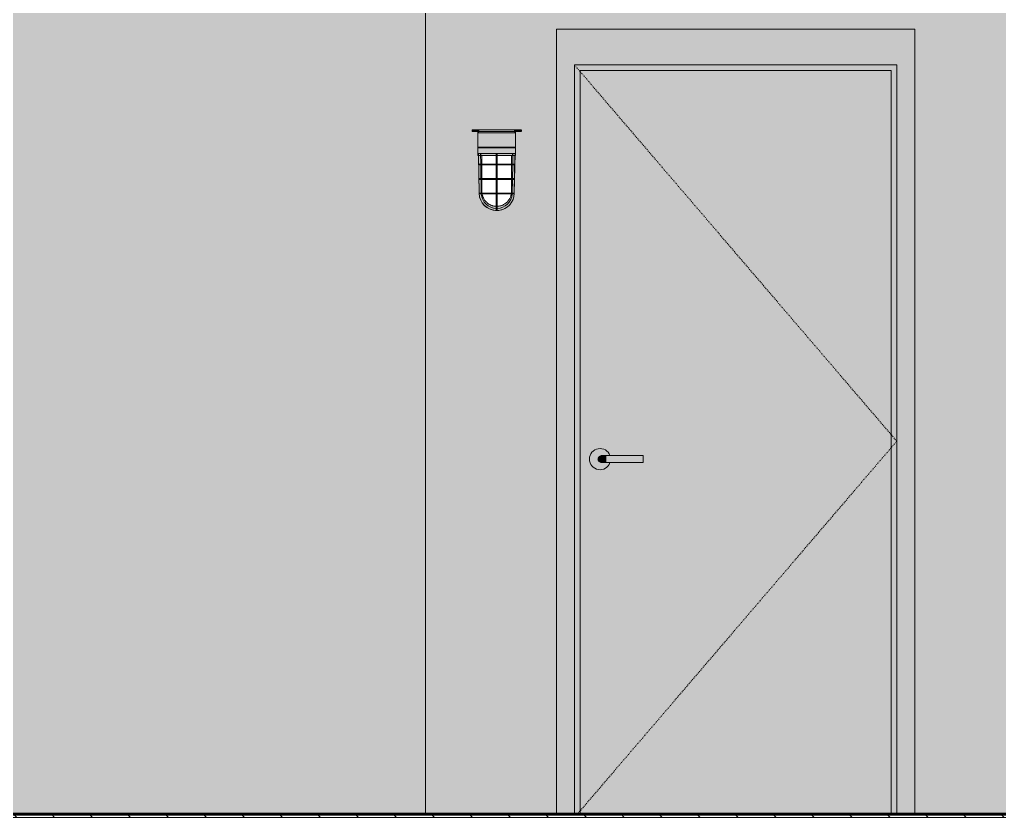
# Model space of a CAD drawing. Header units: inches. Extents: x -3547 to 717, y -19 to 229.
# Drawn here: x -2821 to -2711.6, y 0 to 89.1 of the extents above; entities that cross this region are included whole.
import ezdxf

# ---------------------------------------------------------------- set-up
doc = ezdxf.new("R2010")
doc.units = ezdxf.units.IN
doc.header["$MEASUREMENT"] = 0
doc.linetypes.add('Dash 1_16_', pattern=[0.125, 0.0625, -0.0625])
doc.linetypes.add('Grid Line 1_2_', pattern=[0.875, 0.5, -0.125, 0.125, -0.125])
for name, color, linetype, lineweight in [('0-1', 7, 'Continuous', 5), ('A-DOOR', 31, 'Continuous', 18), ('A-DOOR-1', 31, 'Dash 1_16_', 9), ('A-DOOR-2', 31, 'Continuous', 9), ('A-DOOR-FRAM', 31, 'Continuous', 9), ('A-DOOR-FRAM-1', 31, 'Continuous', 18), ('A-FLOR-4', 10, 'Continuous', 60), ('A-FLOR-LEVL-1', 51, 'Grid Line 1_2_', 9), ('A-FLOR-MCUT-1', 7, 'Continuous', 18), ('A-FLOR-PATT-1', 250, 'Continuous', 9), ('E-LITE-EQPM', 33, 'Continuous', 9), ('I-WALL', 2, 'Continuous', 18), ('I-WALL-1', 2, 'Continuous', 5)]:
    doc.layers.add(name, color=color, linetype=linetype, lineweight=lineweight)

# ---------------------------------------------------------------- blocks, each defined once
blk = doc.blocks.new('CTR - 1st Phase - Shell_rvt-1-INTERIOR ELEVATION - CORRIDOR WEST _103_W_ - 1ST FLOOR -  EAST WALL')
at = {"layer": 'A-FLOR-PATT-1'}
h = blk.add_hatch(dxfattribs=at)
h.set_pattern_fill('FP_1', color=256, style=0, pattern_type=2)
h.set_pattern_definition([(135, (0, 0), (-2.1213203, -2.1213203), [])])
h.paths.add_polyline_path([(-2602.77, 0), (-2474.75, 0), (-2474.75, 0.37), (-3498.94, 0.37), (-3498.94, 0), (-2644.75, 0)], flags=0)
at = {"layer": 'A-FLOR-4'}
blk.add_line((-2474.75, 0.37), (-3498.94, 0.37), dxfattribs=at)
at = {"layer": 'A-FLOR-MCUT-1'}
blk.add_line((-2474.75, 0), (-3498.94, 0), dxfattribs=at)
blk = doc.blocks.new('Lighting-Flood-Cooper-All-Pro-VT1730-LED - Lighting-Flood-Cooper-All-Pro-VT1730-LED-2281438-INTERIOR ELEVATION - CORRIDOR WEST _103_W_ - 1ST FLOOR -  EAST WALL')
at = {"layer": 'E-LITE-EQPM'}
for points in [[(-2770.28, 76.56), (-2770.28, 76.75), (-2770.47, 76.75), (-2770.46, 76.56), (-2770.34, 76.56)], [(-2770.28, 76.56), (-2770.07, 76.56), (-2770.07, 76.75), (-2770.28, 76.75)], [(-2770.07, 76.56), (-2769.71, 76.56), (-2769.72, 76.75), (-2770.07, 76.75)], [(-2766.72, 76.56), (-2765.74, 76.56), (-2765.75, 76.75), (-2769.71, 76.75), (-2769.7, 76.56), (-2766.8, 76.56)], [(-2765.62, 76.56), (-2765.38, 76.56), (-2765.38, 76.75), (-2765.74, 76.75), (-2765.73, 76.56), (-2765.64, 76.56)], [(-2765.38, 76.56), (-2765.17, 76.56), (-2765.17, 76.75), (-2765.38, 76.75)], [(-2764.98, 76.56), (-2764.99, 76.75), (-2765.17, 76.75), (-2765.17, 76.56), (-2764.99, 76.56)], [(-2765.81, 74.81), (-2765.62, 74.81), (-2765.62, 76.44), (-2769.82, 76.44), (-2769.82, 74.81), (-2765.83, 74.81)], [(-2766.8, 76.44), (-2765.69, 76.44), (-2765.69, 76.56), (-2769.76, 76.56), (-2769.76, 76.44), (-2766.84, 76.44)], [(-2765.91, 74.12), (-2765.62, 74.12), (-2765.62, 74.75), (-2769.82, 74.75), (-2769.82, 74.12), (-2765.91, 74.12)], [(-2765.86, 74.75), (-2765.65, 74.75), (-2765.65, 74.81), (-2769.79, 74.81), (-2769.79, 74.75), (-2765.91, 74.75)], [(-2769.68, 69.68), (-2769.64, 69.69), (-2769.74, 74.12), (-2769.76, 74.12), (-2769.71, 71.07), (-2769.7, 70.63), (-2769.68, 69.68)], [(-2765.76, 69.68), (-2765.72, 72.65), (-2765.7, 73.18), (-2765.7, 74.12), (-2765.73, 74.12), (-2765.79, 69.68), (-2765.77, 69.68)], [(-2767.45, 71.22), (-2765.76, 71.24), (-2765.79, 71.31), (-2767.68, 71.29), (-2767.72, 71.27), (-2767.76, 71.29), (-2767.77, 71.31), (-2769.67, 71.31), (-2769.68, 71.24), (-2769.45, 71.22), (-2767.77, 71.24), (-2767.76, 71.26), (-2767.72, 71.27), (-2767.68, 71.25), (-2767.68, 71.22)], [(-2767.67, 67.75), (-2767.61, 67.76), (-2767.41, 67.78), (-2766.87, 67.95), (-2766.54, 68.16), (-2766.37, 68.29), (-2766.07, 68.66), (-2765.9, 69.02), (-2765.84, 69.16), (-2765.79, 69.45), (-2765.79, 69.68), (-2765.8, 69.66), (-2765.82, 69.61), (-2765.83, 69.61), (-2766.03, 68.83), (-2766.54, 68.21), (-2767.3, 67.84), (-2767.71, 67.83), (-2767.71, 67.77), (-2767.73, 67.78), (-2767.77, 67.84), (-2768.15, 67.84), (-2768.91, 68.21), (-2769.44, 68.86), (-2769.64, 69.61), (-2769.65, 69.63), (-2769.67, 69.68), (-2769.68, 69.68), (-2769.64, 69.31), (-2769.61, 69.16), (-2769.38, 68.66), (-2769.17, 68.4), (-2768.98, 68.21), (-2768.53, 67.92), (-2768.15, 67.8), (-2767.8, 67.76), (-2767.69, 67.75)], [(-2769.34, 69.6), (-2767.77, 69.6), (-2767.75, 69.64), (-2767.69, 69.63), (-2767.65, 69.6), (-2765.79, 69.62), (-2765.82, 69.69), (-2767.68, 69.67), (-2767.73, 69.65), (-2767.76, 69.67), (-2767.77, 69.69), (-2769.65, 69.67), (-2769.65, 69.61), (-2769.42, 69.6), (-2769.37, 69.6)]]:
    blk.add_hatch(color=256, dxfattribs=at).paths.add_polyline_path(points, flags=0)
h = blk.add_hatch(color=256, dxfattribs=at)
h.paths.add_polyline_path([(-2767.8, 67.84), (-2767.77, 67.84), (-2767.78, 67.99), (-2768.59, 68.22), (-2769.23, 68.87), (-2769.46, 69.6), (-2769.62, 69.6), (-2769.44, 68.86), (-2768.91, 68.21), (-2768.15, 67.84)], flags=0)
h.paths.add_polyline_path([(-2767.3, 67.84), (-2766.54, 68.21), (-2766, 68.9), (-2765.82, 69.61), (-2766.02, 69.59), (-2766.23, 68.83), (-2766.87, 68.21), (-2767.68, 67.99), (-2767.68, 67.84)], flags=0)
h.paths.add_polyline_path([(-2765.81, 69.69), (-2765.78, 71.24), (-2765.92, 71.22), (-2765.96, 71.22), (-2765.99, 69.69), (-2765.81, 69.69)], flags=0)
h.paths.add_polyline_path([(-2769.64, 69.69), (-2769.55, 69.69), (-2769.46, 69.7), (-2769.48, 71.22), (-2769.67, 71.22), (-2769.64, 69.69)], flags=0)
h.paths.add_polyline_path([(-2765.78, 71.31), (-2765.75, 72.86), (-2765.9, 72.85), (-2765.93, 72.85), (-2765.96, 71.31), (-2765.79, 71.31)], flags=0)
h.paths.add_polyline_path([(-2769.67, 71.31), (-2769.59, 71.31), (-2769.49, 71.31), (-2769.51, 72.85), (-2769.69, 72.85), (-2769.67, 71.31)], flags=0)
h.paths.add_polyline_path([(-2765.75, 72.94), (-2765.73, 74.12), (-2765.91, 74.12), (-2765.93, 72.94), (-2765.76, 72.94)], flags=0)
h.paths.add_polyline_path([(-2769.7, 72.94), (-2769.61, 72.94), (-2769.51, 72.94), (-2769.54, 74.12), (-2769.72, 74.12), (-2769.7, 72.94)], flags=0)
h = blk.add_hatch(color=256, dxfattribs=at)
h.paths.add_polyline_path([(-2769.37, 73.9), (-2767.77, 73.9), (-2767.77, 74.12), (-2769.49, 74.12), (-2769.49, 73.9), (-2769.46, 73.9)], flags=0)
h.paths.add_polyline_path([(-2766.84, 73.9), (-2765.96, 73.9), (-2765.96, 74.12), (-2767.69, 74.11), (-2767.68, 73.9), (-2766.9, 73.9)], flags=0)
h = blk.add_hatch(color=256, dxfattribs=at)
h.paths.add_polyline_path([(-2767.73, 69.68), (-2767.69, 69.69), (-2767.68, 70.24), (-2767.7, 71.26), (-2767.74, 71.27), (-2767.77, 71.24), (-2767.75, 69.68), (-2767.74, 69.68)], flags=0)
h.paths.add_polyline_path([(-2767.73, 71.27), (-2767.68, 71.29), (-2767.68, 71.31), (-2767.7, 72.89), (-2767.69, 72.91), (-2767.68, 72.94), (-2767.7, 74.12), (-2767.76, 74.12), (-2767.77, 73.51), (-2767.75, 72.9), (-2767.75, 72.88), (-2767.77, 72.85), (-2767.75, 71.27), (-2767.74, 71.27)], flags=0)
h.paths.add_polyline_path([(-2767.69, 72.46), (-2767.69, 72.46), (-2767.69, 72.64)], flags=0)
h = blk.add_hatch(color=256, dxfattribs=at)
h.paths.add_polyline_path([(-2769.39, 72.85), (-2767.77, 72.85), (-2767.75, 72.88), (-2767.75, 72.9), (-2767.77, 72.94), (-2769.7, 72.92), (-2769.71, 72.86), (-2769.46, 72.85), (-2769.46, 72.85)], flags=0)
h.paths.add_polyline_path([(-2766.82, 72.85), (-2765.74, 72.86), (-2765.76, 72.94), (-2767.68, 72.92), (-2767.69, 72.88), (-2767.62, 72.85), (-2766.87, 72.85)], flags=0)
h = blk.add_hatch(color=256, dxfattribs=at)
h.paths.add_polyline_path([(-2767.73, 67.76), (-2767.69, 67.78), (-2767.69, 67.84), (-2767.68, 67.84), (-2767.7, 69.64), (-2767.75, 69.64), (-2767.76, 69.63), (-2767.77, 69.6), (-2767.77, 67.84), (-2767.75, 67.83), (-2767.73, 67.76)], flags=0)
h.paths.add_polyline_path([(-2767.72, 69.64), (-2767.68, 69.67), (-2767.7, 69.68), (-2767.76, 69.66), (-2767.72, 69.65)], flags=0)
for p, q in [((-2770.47, 76.75), (-2770.47, 76.56)), ((-2770.47, 76.75), (-2770.28, 76.75)), ((-2770.28, 76.75), (-2770.07, 76.75)), ((-2770.28, 76.56), (-2770.28, 76.75)), ((-2770.07, 76.75), (-2769.71, 76.75)), ((-2765.62, 76.75), (-2769.82, 76.75)), ((-2769.82, 76.75), (-2769.82, 73.9)), ((-2769.71, 76.75), (-2765.74, 76.75)), ((-2769.71, 76.56), (-2769.71, 76.75)), ((-2765.74, 76.75), (-2765.38, 76.75)), ((-2765.74, 76.75), (-2765.74, 76.56)), ((-2765.62, 73.9), (-2765.62, 76.75)), ((-2765.38, 76.75), (-2765.17, 76.75)), ((-2765.17, 76.75), (-2764.98, 76.75)), ((-2765.17, 76.56), (-2765.17, 76.75)), ((-2764.97, 76.56), (-2764.97, 76.75)), ((-2770.28, 76.56), (-2770.47, 76.56)), ((-2770.07, 76.56), (-2770.28, 76.56)), ((-2769.71, 76.56), (-2770.07, 76.56)), ((-2769.82, 76.44), (-2769.82, 74.81)), ((-2769.82, 76.44), (-2765.62, 76.44)), ((-2769.76, 76.56), (-2769.76, 76.44)), ((-2765.74, 76.56), (-2769.71, 76.56)), ((-2765.38, 76.56), (-2765.74, 76.56)), ((-2765.69, 76.44), (-2765.69, 76.56)), ((-2765.62, 74.81), (-2765.62, 76.44)), ((-2765.17, 76.56), (-2765.38, 76.56)), ((-2764.98, 76.56), (-2765.17, 76.56)), ((-2769.82, 74.81), (-2765.62, 74.81)), ((-2769.82, 74.75), (-2769.82, 74.12)), ((-2769.82, 74.75), (-2765.62, 74.75)), ((-2769.79, 74.81), (-2769.79, 74.75)), ((-2765.65, 74.75), (-2765.65, 74.81)), ((-2765.62, 74.12), (-2765.62, 74.75)), ((-2769.82, 74.12), (-2765.62, 74.12)), ((-2769.82, 73.9), (-2765.62, 73.9)), ((-2769.76, 74.12), (-2769.69, 69.68)), ((-2769.76, 73.9), (-2769.69, 69.68)), ((-2769.51, 72.94), (-2769.53, 74.12)), ((-2769.49, 74.12), (-2769.49, 73.9)), ((-2769.49, 73.9), (-2767.77, 73.9)), ((-2769.37, 73.9), (-2769.37, 69.87)), ((-2767.77, 74.13), (-2767.77, 69.68)), ((-2767.68, 69.68), (-2767.68, 74.13)), ((-2767.68, 73.9), (-2765.96, 73.9)), ((-2766.07, 69.87), (-2766.07, 73.9)), ((-2765.96, 73.9), (-2765.96, 74.12)), ((-2765.93, 72.94), (-2765.91, 74.12)), ((-2765.76, 69.68), (-2765.68, 74.12)), ((-2765.69, 73.9), (-2765.76, 69.68)), ((-2769.49, 71.31), (-2769.51, 72.85)), ((-2765.96, 71.31), (-2765.93, 72.85)), ((-2765.9, 72.85), (-2765.88, 72.85)), ((-2769.46, 69.68), (-2769.48, 71.22)), ((-2765.99, 69.68), (-2765.96, 71.23)), ((-2765.92, 71.22), (-2765.9, 71.22)), ((-2767.68, 69.3), (-2767.68, 69.6)), ((-2765.95, 69.6), (-2765.93, 69.6)), ((-2767.77, 67.99), (-2767.77, 68.21)), ((-2767.77, 67.84), (-2767.77, 67.98)), ((-2767.68, 68.21), (-2767.68, 67.99)), ((-2767.68, 67.98), (-2767.68, 67.84))]:
    blk.add_line(p, q, dxfattribs=at)
at = {"layer": 'E-LITE-EQPM', "flags": 128}
for points in [[(-2769.7, 72.85), (-2769.7, 72.85), (-2769.7, 72.85), (-2769.7, 72.85), (-2769.7, 72.85), (-2769.71, 72.85), (-2769.71, 72.85), (-2769.71, 72.85), (-2769.71, 72.85), (-2769.71, 72.85), (-2769.71, 72.85), (-2769.72, 72.85), (-2769.72, 72.85), (-2769.72, 72.85), (-2769.72, 72.85), (-2769.72, 72.85), (-2769.72, 72.86), (-2769.73, 72.86), (-2769.73, 72.86), (-2769.73, 72.86), (-2769.73, 72.86), (-2769.73, 72.86), (-2769.73, 72.86), (-2769.73, 72.86), (-2769.73, 72.87), (-2769.74, 72.87), (-2769.74, 72.87), (-2769.74, 72.87), (-2769.74, 72.87), (-2769.74, 72.87), (-2769.74, 72.88), (-2769.74, 72.88), (-2769.74, 72.88), (-2769.74, 72.88), (-2769.74, 72.88), (-2769.74, 72.88), (-2769.74, 72.89), (-2769.74, 72.89), (-2769.74, 72.89), (-2769.74, 72.89), (-2769.74, 72.89), (-2769.74, 72.9), (-2769.74, 72.9), (-2769.74, 72.9), (-2769.74, 72.9), (-2769.74, 72.9), (-2769.74, 72.91), (-2769.74, 72.91), (-2769.74, 72.91), (-2769.74, 72.91), (-2769.74, 72.91), (-2769.74, 72.91), (-2769.74, 72.92), (-2769.74, 72.92), (-2769.73, 72.92), (-2769.73, 72.92), (-2769.73, 72.92), (-2769.73, 72.92), (-2769.73, 72.92), (-2769.73, 72.93), (-2769.73, 72.93), (-2769.73, 72.93), (-2769.72, 72.93), (-2769.72, 72.93), (-2769.72, 72.93), (-2769.72, 72.93), (-2769.72, 72.93), (-2769.72, 72.93), (-2769.71, 72.94), (-2769.71, 72.94), (-2769.71, 72.94), (-2769.71, 72.94), (-2769.71, 72.94), (-2769.71, 72.94), (-2769.7, 72.94), (-2769.7, 72.94), (-2769.7, 72.94), (-2769.7, 72.94), (-2769.7, 72.94), (-2769.7, 72.94)], [(-2769.7, 72.94), (-2769.69, 72.94), (-2769.69, 72.94), (-2769.68, 72.94), (-2769.67, 72.94), (-2769.66, 72.94), (-2769.64, 72.94)], [(-2765.75, 72.94), (-2765.75, 72.94), (-2765.76, 72.94), (-2765.77, 72.94), (-2765.78, 72.94), (-2765.79, 72.94), (-2765.81, 72.94), (-2765.83, 72.94), (-2765.85, 72.94), (-2765.88, 72.94), (-2765.91, 72.94), (-2765.94, 72.94), (-2765.97, 72.94), (-2766.01, 72.94), (-2766.05, 72.94), (-2766.1, 72.94), (-2766.14, 72.94), (-2766.19, 72.94), (-2766.24, 72.94), (-2766.29, 72.94), (-2766.35, 72.94), (-2766.41, 72.94), (-2766.47, 72.94), (-2766.53, 72.94), (-2766.59, 72.94), (-2766.66, 72.94), (-2766.73, 72.94), (-2766.79, 72.94), (-2766.86, 72.94), (-2766.94, 72.94), (-2767.01, 72.94), (-2767.08, 72.94), (-2767.16, 72.94), (-2767.23, 72.94), (-2767.31, 72.94), (-2767.39, 72.94), (-2767.47, 72.94), (-2767.54, 72.94), (-2767.62, 72.94), (-2767.7, 72.94), (-2767.78, 72.94), (-2767.86, 72.94), (-2767.94, 72.94), (-2768.02, 72.94), (-2768.09, 72.94), (-2768.17, 72.94), (-2768.25, 72.94), (-2768.32, 72.94), (-2768.4, 72.94), (-2768.47, 72.94), (-2768.54, 72.94), (-2768.62, 72.94), (-2768.69, 72.94), (-2768.75, 72.94), (-2768.82, 72.94), (-2768.88, 72.94), (-2768.95, 72.94), (-2769.01, 72.94), (-2769.07, 72.94), (-2769.12, 72.94), (-2769.18, 72.94), (-2769.23, 72.94), (-2769.28, 72.94), (-2769.33, 72.94), (-2769.37, 72.94), (-2769.41, 72.94), (-2769.45, 72.94), (-2769.49, 72.94), (-2769.52, 72.94), (-2769.55, 72.94), (-2769.58, 72.94), (-2769.61, 72.94), (-2769.63, 72.94), (-2769.65, 72.94), (-2769.66, 72.94), (-2769.68, 72.94), (-2769.69, 72.94), (-2769.69, 72.94), (-2769.7, 72.94), (-2769.7, 72.94)], [(-2769.63, 72.85), (-2769.65, 72.85), (-2769.66, 72.85), (-2769.68, 72.85), (-2769.69, 72.85), (-2769.69, 72.85), (-2769.7, 72.85), (-2769.7, 72.85)], [(-2769.7, 72.85), (-2769.69, 72.85), (-2769.69, 72.85), (-2769.68, 72.85), (-2769.67, 72.85), (-2769.66, 72.85), (-2769.64, 72.85), (-2769.62, 72.85), (-2769.6, 72.85), (-2769.57, 72.85), (-2769.54, 72.85), (-2769.51, 72.85), (-2769.47, 72.85), (-2769.44, 72.85), (-2769.39, 72.85), (-2769.35, 72.85), (-2769.31, 72.85), (-2769.26, 72.85), (-2769.21, 72.85), (-2769.15, 72.85), (-2769.1, 72.85), (-2769.04, 72.85), (-2768.98, 72.85), (-2768.92, 72.85), (-2768.85, 72.85), (-2768.79, 72.85), (-2768.72, 72.85), (-2768.65, 72.85), (-2768.58, 72.85), (-2768.51, 72.85), (-2768.44, 72.85), (-2768.36, 72.85), (-2768.29, 72.85), (-2768.21, 72.85), (-2768.14, 72.85), (-2768.06, 72.85), (-2767.98, 72.85), (-2767.9, 72.85), (-2767.82, 72.85), (-2767.75, 72.85), (-2767.67, 72.85), (-2767.59, 72.85), (-2767.51, 72.85), (-2767.43, 72.85), (-2767.35, 72.85), (-2767.28, 72.85), (-2767.2, 72.85), (-2767.12, 72.85), (-2767.05, 72.85), (-2766.98, 72.85), (-2766.9, 72.85), (-2766.83, 72.85), (-2766.76, 72.85), (-2766.69, 72.85), (-2766.63, 72.85), (-2766.56, 72.85), (-2766.5, 72.85), (-2766.44, 72.85), (-2766.38, 72.85), (-2766.32, 72.85), (-2766.27, 72.85), (-2766.22, 72.85), (-2766.17, 72.85), (-2766.12, 72.85), (-2766.08, 72.85), (-2766.03, 72.85), (-2765.99, 72.85), (-2765.96, 72.85), (-2765.92, 72.85), (-2765.89, 72.85), (-2765.87, 72.85), (-2765.84, 72.85), (-2765.82, 72.85), (-2765.8, 72.85), (-2765.78, 72.85), (-2765.77, 72.85), (-2765.76, 72.85), (-2765.76, 72.85), (-2765.75, 72.85), (-2765.75, 72.85)], [(-2765.75, 72.85), (-2765.75, 72.85), (-2765.76, 72.85), (-2765.77, 72.85), (-2765.78, 72.85), (-2765.79, 72.85), (-2765.81, 72.85), (-2765.83, 72.85)], [(-2765.82, 72.94), (-2765.8, 72.94), (-2765.78, 72.94), (-2765.77, 72.94), (-2765.76, 72.94), (-2765.76, 72.94), (-2765.75, 72.94), (-2765.75, 72.94)], [(-2765.75, 72.94), (-2765.75, 72.94), (-2765.75, 72.94), (-2765.75, 72.94), (-2765.74, 72.94), (-2765.74, 72.94), (-2765.74, 72.94), (-2765.74, 72.94), (-2765.74, 72.94), (-2765.74, 72.94), (-2765.73, 72.94), (-2765.73, 72.94), (-2765.73, 72.93), (-2765.73, 72.93), (-2765.73, 72.93), (-2765.73, 72.93), (-2765.72, 72.93), (-2765.72, 72.93), (-2765.72, 72.93), (-2765.72, 72.93), (-2765.72, 72.93), (-2765.72, 72.92), (-2765.72, 72.92), (-2765.71, 72.92), (-2765.71, 72.92), (-2765.71, 72.92), (-2765.71, 72.92), (-2765.71, 72.91), (-2765.71, 72.91), (-2765.71, 72.91), (-2765.71, 72.91), (-2765.71, 72.91), (-2765.71, 72.91), (-2765.71, 72.9), (-2765.71, 72.9), (-2765.71, 72.9), (-2765.71, 72.9), (-2765.71, 72.9), (-2765.71, 72.9), (-2765.71, 72.89), (-2765.71, 72.89), (-2765.71, 72.89), (-2765.71, 72.89), (-2765.71, 72.89), (-2765.71, 72.88), (-2765.71, 72.88), (-2765.71, 72.88), (-2765.71, 72.88), (-2765.71, 72.88), (-2765.71, 72.87), (-2765.71, 72.87), (-2765.71, 72.87), (-2765.71, 72.87), (-2765.71, 72.87), (-2765.71, 72.87), (-2765.71, 72.87), (-2765.72, 72.86), (-2765.72, 72.86), (-2765.72, 72.86), (-2765.72, 72.86), (-2765.72, 72.86), (-2765.72, 72.86), (-2765.72, 72.86), (-2765.72, 72.85), (-2765.73, 72.85), (-2765.73, 72.85), (-2765.73, 72.85), (-2765.73, 72.85), (-2765.73, 72.85), (-2765.73, 72.85), (-2765.74, 72.85), (-2765.74, 72.85), (-2765.74, 72.85), (-2765.74, 72.85), (-2765.74, 72.85), (-2765.75, 72.85), (-2765.75, 72.85), (-2765.75, 72.85), (-2765.75, 72.85), (-2765.75, 72.85)], [(-2769.67, 71.22), (-2769.67, 71.22), (-2769.67, 71.22), (-2769.67, 71.22), (-2769.68, 71.22), (-2769.68, 71.22), (-2769.68, 71.22), (-2769.68, 71.22), (-2769.68, 71.22), (-2769.68, 71.22), (-2769.69, 71.22), (-2769.69, 71.23), (-2769.69, 71.23), (-2769.69, 71.23), (-2769.69, 71.23), (-2769.69, 71.23), (-2769.7, 71.23), (-2769.7, 71.23), (-2769.7, 71.23), (-2769.7, 71.23), (-2769.7, 71.24), (-2769.7, 71.24), (-2769.7, 71.24), (-2769.71, 71.24), (-2769.71, 71.24), (-2769.71, 71.24), (-2769.71, 71.24), (-2769.71, 71.25), (-2769.71, 71.25), (-2769.71, 71.25), (-2769.71, 71.25), (-2769.71, 71.25), (-2769.71, 71.25), (-2769.71, 71.26), (-2769.71, 71.26), (-2769.71, 71.26), (-2769.71, 71.26), (-2769.71, 71.26), (-2769.71, 71.27), (-2769.71, 71.27), (-2769.71, 71.27), (-2769.71, 71.27), (-2769.71, 71.27), (-2769.71, 71.27), (-2769.71, 71.28), (-2769.71, 71.28), (-2769.71, 71.28), (-2769.71, 71.28), (-2769.71, 71.28), (-2769.71, 71.29), (-2769.71, 71.29), (-2769.71, 71.29), (-2769.71, 71.29), (-2769.71, 71.29), (-2769.71, 71.29), (-2769.71, 71.3), (-2769.7, 71.3), (-2769.7, 71.3), (-2769.7, 71.3), (-2769.7, 71.3), (-2769.7, 71.3), (-2769.7, 71.3), (-2769.7, 71.3), (-2769.7, 71.31), (-2769.69, 71.31), (-2769.69, 71.31), (-2769.69, 71.31), (-2769.69, 71.31), (-2769.69, 71.31), (-2769.69, 71.31), (-2769.68, 71.31), (-2769.68, 71.31), (-2769.68, 71.31), (-2769.68, 71.31), (-2769.68, 71.31), (-2769.67, 71.31), (-2769.67, 71.31), (-2769.67, 71.31), (-2769.67, 71.31), (-2769.67, 71.31)], [(-2769.67, 71.31), (-2769.67, 71.31), (-2769.66, 71.31), (-2769.65, 71.31), (-2769.64, 71.31), (-2769.63, 71.31), (-2769.61, 71.31), (-2769.59, 71.31)], [(-2765.78, 71.31), (-2765.78, 71.31), (-2765.79, 71.31), (-2765.79, 71.31), (-2765.8, 71.31), (-2765.82, 71.31), (-2765.84, 71.31), (-2765.86, 71.31), (-2765.88, 71.31), (-2765.9, 71.31), (-2765.93, 71.31), (-2765.96, 71.31), (-2766, 71.31), (-2766.04, 71.31), (-2766.08, 71.31), (-2766.12, 71.31), (-2766.16, 71.31), (-2766.21, 71.31), (-2766.26, 71.31), (-2766.31, 71.31), (-2766.37, 71.31), (-2766.43, 71.31), (-2766.49, 71.31), (-2766.55, 71.31), (-2766.61, 71.31), (-2766.67, 71.31), (-2766.74, 71.31), (-2766.81, 71.31), (-2766.88, 71.31), (-2766.95, 71.31), (-2767.02, 71.31), (-2767.09, 71.31), (-2767.17, 71.31), (-2767.24, 71.31), (-2767.32, 71.31), (-2767.39, 71.31), (-2767.47, 71.31), (-2767.55, 71.31), (-2767.63, 71.31), (-2767.7, 71.31), (-2767.78, 71.31), (-2767.86, 71.31), (-2767.94, 71.31), (-2768.01, 71.31), (-2768.09, 71.31), (-2768.17, 71.31), (-2768.24, 71.31), (-2768.32, 71.31), (-2768.39, 71.31), (-2768.46, 71.31), (-2768.53, 71.31), (-2768.6, 71.31), (-2768.67, 71.31), (-2768.74, 71.31), (-2768.8, 71.31), (-2768.87, 71.31), (-2768.93, 71.31), (-2768.99, 71.31), (-2769.05, 71.31), (-2769.1, 71.31), (-2769.16, 71.31), (-2769.21, 71.31), (-2769.26, 71.31), (-2769.3, 71.31), (-2769.35, 71.31), (-2769.39, 71.31), (-2769.43, 71.31), (-2769.46, 71.31), (-2769.5, 71.31), (-2769.53, 71.31), (-2769.56, 71.31), (-2769.58, 71.31), (-2769.6, 71.31), (-2769.62, 71.31), (-2769.64, 71.31), (-2769.65, 71.31), (-2769.66, 71.31), (-2769.66, 71.31), (-2769.67, 71.31), (-2769.67, 71.31)], [(-2769.6, 71.22), (-2769.62, 71.22), (-2769.64, 71.22), (-2769.65, 71.22), (-2769.66, 71.22), (-2769.66, 71.22), (-2769.67, 71.22), (-2769.67, 71.22)], [(-2769.67, 71.22), (-2769.67, 71.22), (-2769.66, 71.22), (-2769.65, 71.22), (-2769.64, 71.22), (-2769.63, 71.22), (-2769.61, 71.22), (-2769.59, 71.22), (-2769.57, 71.22), (-2769.54, 71.22), (-2769.51, 71.22), (-2769.48, 71.22), (-2769.45, 71.22), (-2769.41, 71.22), (-2769.37, 71.22), (-2769.33, 71.22), (-2769.28, 71.22), (-2769.24, 71.22), (-2769.19, 71.22), (-2769.13, 71.22), (-2769.08, 71.22), (-2769.02, 71.22), (-2768.96, 71.22), (-2768.9, 71.22), (-2768.84, 71.22), (-2768.77, 71.22), (-2768.71, 71.22), (-2768.64, 71.22), (-2768.57, 71.22), (-2768.5, 71.22), (-2768.43, 71.22), (-2768.36, 71.22), (-2768.28, 71.22), (-2768.21, 71.22), (-2768.13, 71.22), (-2768.05, 71.22), (-2767.98, 71.22), (-2767.9, 71.22), (-2767.82, 71.22), (-2767.74, 71.22), (-2767.67, 71.22), (-2767.59, 71.22), (-2767.51, 71.22), (-2767.43, 71.22), (-2767.36, 71.22), (-2767.28, 71.22), (-2767.21, 71.22), (-2767.13, 71.22), (-2767.06, 71.22), (-2766.99, 71.22), (-2766.91, 71.22), (-2766.84, 71.22), (-2766.78, 71.22), (-2766.71, 71.22), (-2766.64, 71.22), (-2766.58, 71.22), (-2766.52, 71.22), (-2766.46, 71.22), (-2766.4, 71.22), (-2766.34, 71.22), (-2766.29, 71.22), (-2766.24, 71.22), (-2766.19, 71.22), (-2766.14, 71.22), (-2766.1, 71.22), (-2766.06, 71.22), (-2766.02, 71.22), (-2765.98, 71.22), (-2765.95, 71.22), (-2765.92, 71.22), (-2765.89, 71.22), (-2765.87, 71.22), (-2765.85, 71.22), (-2765.83, 71.22), (-2765.81, 71.22), (-2765.8, 71.22), (-2765.79, 71.22), (-2765.78, 71.22), (-2765.78, 71.22), (-2765.78, 71.22)], [(-2765.78, 71.22), (-2765.78, 71.22), (-2765.79, 71.22), (-2765.79, 71.22), (-2765.8, 71.22), (-2765.82, 71.22), (-2765.84, 71.22), (-2765.86, 71.22)], [(-2765.85, 71.31), (-2765.83, 71.31), (-2765.81, 71.31), (-2765.8, 71.31), (-2765.79, 71.31), (-2765.78, 71.31), (-2765.78, 71.31), (-2765.78, 71.31)], [(-2765.78, 71.31), (-2765.78, 71.31), (-2765.78, 71.31), (-2765.77, 71.31), (-2765.77, 71.31), (-2765.77, 71.31), (-2765.77, 71.31), (-2765.77, 71.31), (-2765.76, 71.31), (-2765.76, 71.31), (-2765.76, 71.31), (-2765.76, 71.31), (-2765.76, 71.31), (-2765.76, 71.31), (-2765.75, 71.31), (-2765.75, 71.31), (-2765.75, 71.31), (-2765.75, 71.3), (-2765.75, 71.3), (-2765.75, 71.3), (-2765.75, 71.3), (-2765.74, 71.3), (-2765.74, 71.3), (-2765.74, 71.3), (-2765.74, 71.29), (-2765.74, 71.29), (-2765.74, 71.29), (-2765.74, 71.29), (-2765.74, 71.29), (-2765.74, 71.29), (-2765.74, 71.28), (-2765.74, 71.28), (-2765.73, 71.28), (-2765.73, 71.28), (-2765.73, 71.28), (-2765.73, 71.28), (-2765.73, 71.27), (-2765.73, 71.27), (-2765.73, 71.27), (-2765.73, 71.27), (-2765.73, 71.27), (-2765.73, 71.26), (-2765.73, 71.26), (-2765.73, 71.26), (-2765.73, 71.26), (-2765.73, 71.26), (-2765.73, 71.26), (-2765.73, 71.25), (-2765.74, 71.25), (-2765.74, 71.25), (-2765.74, 71.25), (-2765.74, 71.25), (-2765.74, 71.24), (-2765.74, 71.24), (-2765.74, 71.24), (-2765.74, 71.24), (-2765.74, 71.24), (-2765.74, 71.24), (-2765.75, 71.24), (-2765.75, 71.23), (-2765.75, 71.23), (-2765.75, 71.23), (-2765.75, 71.23), (-2765.75, 71.23), (-2765.75, 71.23), (-2765.76, 71.23), (-2765.76, 71.23), (-2765.76, 71.23), (-2765.76, 71.22), (-2765.76, 71.22), (-2765.76, 71.22), (-2765.77, 71.22), (-2765.77, 71.22), (-2765.77, 71.22), (-2765.77, 71.22), (-2765.77, 71.22), (-2765.77, 71.22), (-2765.78, 71.22), (-2765.78, 71.22), (-2765.78, 71.22)], [(-2765.76, 69.68), (-2765.8, 69.33), (-2765.9, 68.99), (-2766.06, 68.68), (-2766.27, 68.39), (-2766.53, 68.16), (-2766.83, 67.97), (-2767.15, 67.83), (-2767.5, 67.76), (-2767.85, 67.75), (-2768.2, 67.81), (-2768.53, 67.93), (-2768.84, 68.1), (-2769.11, 68.32), (-2769.34, 68.6), (-2769.51, 68.9), (-2769.63, 69.23), (-2769.69, 69.68)], [(-2769.64, 69.6), (-2769.64, 69.6), (-2769.64, 69.6), (-2769.64, 69.6), (-2769.64, 69.6), (-2769.65, 69.6), (-2769.65, 69.6), (-2769.65, 69.6), (-2769.65, 69.6), (-2769.65, 69.6), (-2769.66, 69.6), (-2769.66, 69.6), (-2769.66, 69.6), (-2769.66, 69.6), (-2769.66, 69.6), (-2769.66, 69.6), (-2769.67, 69.61), (-2769.67, 69.61), (-2769.67, 69.61), (-2769.67, 69.61), (-2769.67, 69.61), (-2769.67, 69.61), (-2769.67, 69.61), (-2769.67, 69.61), (-2769.68, 69.62), (-2769.68, 69.62), (-2769.68, 69.62), (-2769.68, 69.62), (-2769.68, 69.62), (-2769.68, 69.62), (-2769.68, 69.63), (-2769.68, 69.63), (-2769.68, 69.63), (-2769.68, 69.63), (-2769.68, 69.63), (-2769.68, 69.63), (-2769.68, 69.64), (-2769.68, 69.64), (-2769.68, 69.64), (-2769.68, 69.64), (-2769.68, 69.64), (-2769.68, 69.65), (-2769.68, 69.65), (-2769.68, 69.65), (-2769.68, 69.65), (-2769.68, 69.65), (-2769.68, 69.66), (-2769.68, 69.66), (-2769.68, 69.66), (-2769.68, 69.66), (-2769.68, 69.66), (-2769.68, 69.66), (-2769.68, 69.67), (-2769.68, 69.67), (-2769.68, 69.67), (-2769.68, 69.67), (-2769.67, 69.67), (-2769.67, 69.67), (-2769.67, 69.67), (-2769.67, 69.68), (-2769.67, 69.68), (-2769.67, 69.68), (-2769.67, 69.68), (-2769.66, 69.68), (-2769.66, 69.68), (-2769.66, 69.68), (-2769.66, 69.68), (-2769.66, 69.68), (-2769.66, 69.69), (-2769.65, 69.69), (-2769.65, 69.69), (-2769.65, 69.69), (-2769.65, 69.69), (-2769.65, 69.69), (-2769.65, 69.69), (-2769.64, 69.69), (-2769.64, 69.69), (-2769.64, 69.69), (-2769.64, 69.69), (-2769.64, 69.69)], [(-2769.64, 69.69), (-2769.64, 69.69), (-2769.63, 69.69), (-2769.62, 69.69), (-2769.61, 69.69), (-2769.6, 69.69), (-2769.58, 69.69), (-2769.56, 69.69)], [(-2765.81, 69.69), (-2765.81, 69.69), (-2765.82, 69.69), (-2765.82, 69.69), (-2765.83, 69.69), (-2765.85, 69.69), (-2765.87, 69.69), (-2765.88, 69.69), (-2765.91, 69.69), (-2765.93, 69.69), (-2765.96, 69.69), (-2765.99, 69.69), (-2766.03, 69.69), (-2766.06, 69.69), (-2766.1, 69.69), (-2766.14, 69.69), (-2766.19, 69.69), (-2766.24, 69.69), (-2766.29, 69.69), (-2766.34, 69.69), (-2766.39, 69.69), (-2766.45, 69.69), (-2766.5, 69.69), (-2766.56, 69.69), (-2766.63, 69.69), (-2766.69, 69.69), (-2766.76, 69.69), (-2766.82, 69.69), (-2766.89, 69.69), (-2766.96, 69.69), (-2767.03, 69.69), (-2767.1, 69.69), (-2767.18, 69.69), (-2767.25, 69.69), (-2767.32, 69.69), (-2767.4, 69.69), (-2767.47, 69.69), (-2767.55, 69.69), (-2767.63, 69.69), (-2767.7, 69.69), (-2767.78, 69.69), (-2767.86, 69.69), (-2767.93, 69.69), (-2768.01, 69.69), (-2768.08, 69.69), (-2768.16, 69.69), (-2768.23, 69.69), (-2768.31, 69.69), (-2768.38, 69.69), (-2768.45, 69.69), (-2768.52, 69.69), (-2768.59, 69.69), (-2768.66, 69.69), (-2768.72, 69.69), (-2768.79, 69.69), (-2768.85, 69.69), (-2768.91, 69.69), (-2768.97, 69.69), (-2769.03, 69.69), (-2769.08, 69.69), (-2769.13, 69.69), (-2769.19, 69.69), (-2769.23, 69.69), (-2769.28, 69.69), (-2769.32, 69.69), (-2769.36, 69.69), (-2769.4, 69.69), (-2769.44, 69.69), (-2769.47, 69.69), (-2769.5, 69.69), (-2769.53, 69.69), (-2769.55, 69.69), (-2769.57, 69.69), (-2769.59, 69.69), (-2769.61, 69.69), (-2769.62, 69.69), (-2769.63, 69.69), (-2769.63, 69.69), (-2769.64, 69.69), (-2769.64, 69.69)], [(-2769.57, 69.6), (-2769.59, 69.6), (-2769.61, 69.6), (-2769.62, 69.6), (-2769.63, 69.6), (-2769.63, 69.6), (-2769.64, 69.6), (-2769.64, 69.6)], [(-2769.64, 69.6), (-2769.64, 69.6), (-2769.63, 69.6), (-2769.62, 69.6), (-2769.61, 69.6), (-2769.6, 69.6), (-2769.58, 69.6), (-2769.56, 69.6), (-2769.54, 69.6), (-2769.51, 69.6), (-2769.49, 69.6), (-2769.45, 69.6), (-2769.42, 69.6), (-2769.38, 69.6), (-2769.34, 69.6), (-2769.3, 69.6), (-2769.26, 69.6), (-2769.21, 69.6), (-2769.16, 69.6), (-2769.11, 69.6), (-2769.06, 69.6), (-2769, 69.6), (-2768.94, 69.6), (-2768.88, 69.6), (-2768.82, 69.6), (-2768.76, 69.6), (-2768.69, 69.6), (-2768.63, 69.6), (-2768.56, 69.6), (-2768.49, 69.6), (-2768.42, 69.6), (-2768.35, 69.6), (-2768.27, 69.6), (-2768.2, 69.6), (-2768.12, 69.6), (-2768.05, 69.6), (-2767.97, 69.6), (-2767.9, 69.6), (-2767.82, 69.6), (-2767.74, 69.6), (-2767.67, 69.6), (-2767.59, 69.6), (-2767.52, 69.6), (-2767.44, 69.6), (-2767.36, 69.6), (-2767.29, 69.6), (-2767.21, 69.6), (-2767.14, 69.6), (-2767.07, 69.6), (-2767, 69.6), (-2766.93, 69.6), (-2766.86, 69.6), (-2766.79, 69.6), (-2766.72, 69.6), (-2766.66, 69.6), (-2766.6, 69.6), (-2766.54, 69.6), (-2766.48, 69.6), (-2766.42, 69.6), (-2766.37, 69.6), (-2766.31, 69.6), (-2766.26, 69.6), (-2766.21, 69.6), (-2766.17, 69.6), (-2766.12, 69.6), (-2766.08, 69.6), (-2766.05, 69.6), (-2766.01, 69.6), (-2765.98, 69.6), (-2765.95, 69.6), (-2765.92, 69.6), (-2765.9, 69.6), (-2765.88, 69.6), (-2765.86, 69.6), (-2765.84, 69.6), (-2765.83, 69.6), (-2765.82, 69.6), (-2765.81, 69.6), (-2765.81, 69.6), (-2765.81, 69.6)], [(-2767.79, 68.22), (-2767.86, 68.23), (-2767.92, 68.23), (-2767.99, 68.24), (-2768.05, 68.25), (-2768.12, 68.27), (-2768.18, 68.29), (-2768.24, 68.3), (-2768.3, 68.33), (-2768.37, 68.35), (-2768.43, 68.38), (-2768.49, 68.41), (-2768.54, 68.44), (-2768.6, 68.47), (-2768.66, 68.51), (-2768.71, 68.55), (-2768.76, 68.59), (-2768.81, 68.63), (-2768.86, 68.68), (-2768.91, 68.72), (-2768.95, 68.77), (-2769, 68.82), (-2769.04, 68.87), (-2769.08, 68.92), (-2769.11, 68.98), (-2769.15, 69.04), (-2769.18, 69.09), (-2769.21, 69.15), (-2769.24, 69.21), (-2769.26, 69.27), (-2769.28, 69.34), (-2769.3, 69.4), (-2769.32, 69.46), (-2769.34, 69.53), (-2769.35, 69.59), (-2769.36, 69.66), (-2769.37, 69.72), (-2769.37, 69.79), (-2769.37, 69.85), (-2769.37, 69.87)], [(-2767.77, 69.68), (-2767.77, 68.86), (-2767.77, 68.21), (-2767.77, 67.84)], [(-2766.07, 69.87), (-2766.08, 69.81), (-2766.08, 69.74), (-2766.09, 69.67), (-2766.09, 69.61), (-2766.11, 69.54), (-2766.12, 69.48), (-2766.14, 69.42), (-2766.16, 69.35), (-2766.18, 69.29), (-2766.2, 69.23), (-2766.23, 69.17), (-2766.26, 69.11), (-2766.29, 69.05), (-2766.33, 68.99), (-2766.36, 68.94), (-2766.4, 68.89), (-2766.44, 68.83), (-2766.48, 68.78), (-2766.53, 68.73), (-2766.57, 68.69), (-2766.62, 68.64), (-2766.67, 68.6), (-2766.72, 68.56), (-2766.78, 68.52), (-2766.83, 68.48), (-2766.89, 68.45), (-2766.95, 68.42), (-2767, 68.39), (-2767.06, 68.36), (-2767.13, 68.33), (-2767.19, 68.31), (-2767.25, 68.29), (-2767.31, 68.27), (-2767.38, 68.26), (-2767.44, 68.25), (-2767.51, 68.24), (-2767.57, 68.23), (-2767.64, 68.22), (-2767.71, 68.22)], [(-2767.68, 67.84), (-2767.68, 68.21), (-2767.68, 68.86), (-2767.68, 69.68)], [(-2765.81, 69.6), (-2765.81, 69.6), (-2765.82, 69.6), (-2765.82, 69.6), (-2765.83, 69.6), (-2765.85, 69.6), (-2765.87, 69.6), (-2765.88, 69.6), (-2765.91, 69.6), (-2765.93, 69.6)], [(-2765.88, 69.69), (-2765.86, 69.69), (-2765.84, 69.69), (-2765.83, 69.69), (-2765.82, 69.69), (-2765.81, 69.69), (-2765.81, 69.69), (-2765.81, 69.69)], [(-2765.81, 69.69), (-2765.81, 69.69), (-2765.81, 69.69), (-2765.8, 69.69), (-2765.8, 69.69), (-2765.8, 69.69), (-2765.8, 69.69), (-2765.8, 69.69), (-2765.8, 69.69), (-2765.79, 69.69), (-2765.79, 69.69), (-2765.79, 69.69), (-2765.79, 69.68), (-2765.79, 69.68), (-2765.79, 69.68), (-2765.78, 69.68), (-2765.78, 69.68), (-2765.78, 69.68), (-2765.78, 69.68), (-2765.78, 69.68), (-2765.78, 69.68), (-2765.78, 69.67), (-2765.77, 69.67), (-2765.77, 69.67), (-2765.77, 69.67), (-2765.77, 69.67), (-2765.77, 69.67), (-2765.77, 69.66), (-2765.77, 69.66), (-2765.77, 69.66), (-2765.77, 69.66), (-2765.77, 69.66), (-2765.77, 69.66), (-2765.76, 69.65), (-2765.76, 69.65), (-2765.76, 69.65), (-2765.76, 69.65), (-2765.76, 69.65), (-2765.76, 69.65), (-2765.76, 69.64), (-2765.76, 69.64), (-2765.76, 69.64), (-2765.76, 69.64), (-2765.76, 69.64), (-2765.76, 69.63), (-2765.76, 69.63), (-2765.77, 69.63), (-2765.77, 69.63), (-2765.77, 69.63), (-2765.77, 69.62), (-2765.77, 69.62), (-2765.77, 69.62), (-2765.77, 69.62), (-2765.77, 69.62), (-2765.77, 69.62), (-2765.77, 69.62), (-2765.77, 69.61), (-2765.77, 69.61), (-2765.78, 69.61), (-2765.78, 69.61), (-2765.78, 69.61), (-2765.78, 69.61), (-2765.78, 69.61), (-2765.78, 69.6), (-2765.78, 69.6), (-2765.79, 69.6), (-2765.79, 69.6), (-2765.79, 69.6), (-2765.79, 69.6), (-2765.79, 69.6), (-2765.79, 69.6), (-2765.8, 69.6), (-2765.8, 69.6), (-2765.8, 69.6), (-2765.8, 69.6), (-2765.8, 69.6), (-2765.81, 69.6), (-2765.81, 69.6), (-2765.81, 69.6), (-2765.81, 69.6)], [(-2767.68, 67.8), (-2767.68, 67.79), (-2767.68, 67.78), (-2767.68, 67.78), (-2767.68, 67.77), (-2767.69, 67.77), (-2767.69, 67.76), (-2767.7, 67.76), (-2767.71, 67.75), (-2767.72, 67.75), (-2767.73, 67.75), (-2767.74, 67.75), (-2767.75, 67.76), (-2767.76, 67.76), (-2767.76, 67.77), (-2767.77, 67.78), (-2767.77, 67.79), (-2767.77, 67.8)]]:
    blk.add_lwpolyline(points, dxfattribs=at)
at = {"layer": 'E-LITE-EQPM'}
for radius, start, end in [(1.96, 181, 359), (1.73, 183.9675, 268.5048), (1.73, 271.6204, 355.9965)]:
    blk.add_arc((-2767.72, 69.71), radius, start, end, dxfattribs=at)
blk = doc.blocks.new('HOLLOW METAL - UNIT DOOR-2191978-INTERIOR ELEVATION - CORRIDOR WEST _103_W_ - 1ST FLOOR -  EAST WALL')
at = {"layer": 'A-DOOR'}
h = blk.add_hatch(color=256, dxfattribs=at)
h.paths.add_polyline_path([(-3050.86, 0.37), (-3049.2, 0.37), (-3049.2, 83.38), (-3083.95, 83.38), (-3083.95, 0.37)], flags=0)
h.paths.add_polyline_path([(-3081.72, 38.82), (-3082.02, 38.86), (-3082.31, 38.98), (-3082.55, 39.16), (-3082.74, 39.41), (-3082.86, 39.7), (-3082.9, 40), (-3082.86, 40.31), (-3082.74, 40.59), (-3082.55, 40.84), (-3082.31, 41.02), (-3082.02, 41.14), (-3081.72, 41.18), (-3081.41, 41.14), (-3081.13, 41.02), (-3080.86, 40.81), (-3080.7, 40.59), (-3080.61, 40.39), (-3076.9, 40.38), (-3076.9, 39.61), (-3080.61, 39.61), (-3080.7, 39.41), (-3080.88, 39.16), (-3081.13, 38.98), (-3081.41, 38.86)], flags=0)
h = blk.add_hatch(color=256, dxfattribs=at)
h.paths.add_polyline_path([(-3081.9, 39.72), (-3081.99, 39.87), (-3082, 39.9), (-3082.01, 40), (-3081.99, 40.13), (-3081.92, 40.25), (-3081.91, 40.25), (-3081.96, 39.99), (-3081.91, 39.75)], flags=0)
h.paths.add_polyline_path([(-3081.72, 38.82), (-3081.41, 38.86), (-3081.13, 38.98), (-3080.86, 39.19), (-3080.7, 39.41), (-3080.61, 39.61), (-3081.73, 39.62), (-3081.87, 39.7), (-3081.9, 39.75), (-3081.96, 40.01), (-3081.88, 40.29), (-3081.78, 40.36), (-3081.71, 40.38), (-3081.53, 40.38), (-3081.43, 40.38), (-3080.61, 40.39), (-3080.7, 40.59), (-3080.88, 40.84), (-3081.13, 41.02), (-3081.41, 41.14), (-3081.72, 41.18), (-3082.02, 41.14), (-3082.31, 41.02), (-3082.55, 40.84), (-3082.74, 40.59), (-3082.86, 40.3), (-3082.9, 40), (-3082.86, 39.69), (-3082.74, 39.41), (-3082.55, 39.16), (-3082.31, 38.98), (-3082.02, 38.86)], flags=0)
for points in [[(-3081.03, 39.61), (-3081.03, 40), (-3082.01, 40), (-3081.99, 39.87), (-3081.92, 39.75), (-3081.87, 39.7), (-3081.77, 39.64), (-3081.68, 39.61), (-3081.52, 39.61), (-3081.45, 39.62), (-3081.06, 39.62)], [(-3076.9, 40), (-3076.9, 40.39), (-3081.03, 40.38), (-3081.03, 40), (-3078.86, 40)], [(-3080.64, 39.61), (-3076.9, 39.62), (-3076.9, 40), (-3081.03, 40), (-3081.03, 39.61), (-3080.7, 39.61)]]:
    blk.add_hatch(color=256, dxfattribs=at).paths.add_polyline_path(points, flags=0)
h = blk.add_hatch(color=256, dxfattribs=at)
h.paths.add_polyline_path([(-3081.9, 40.28), (-3081.99, 40.12), (-3082, 40.1), (-3082, 40), (-3081.96, 40), (-3081.9, 40.27)], flags=0)
h.paths.add_polyline_path([(-3081.12, 40), (-3081.03, 40), (-3081.03, 40.39), (-3081.06, 40.38), (-3081.64, 40.38), (-3081.62, 40.39), (-3081.78, 40.36), (-3081.88, 40.29), (-3081.9, 40.25), (-3081.96, 40), (-3081.22, 40)], flags=0)
at = {"layer": 'A-DOOR-FRAM-1'}
for points in [[(-3084.57, 0.37), (-3084.57, 84), (-3048.57, 84), (-3048.57, 0.37), (-3046.57, 0.37), (-3046.57, 88), (-3086.57, 88), (-3086.56, 0.37), (-3085.99, 0.37)], [(-3083.95, 0.37), (-3083.95, 83.38), (-3049.2, 83.38), (-3049.2, 0.37), (-3048.57, 0.37), (-3048.57, 84), (-3084.57, 84), (-3084.57, 0.37)]]:
    blk.add_hatch(color=256, dxfattribs=at).paths.add_polyline_path(points, flags=0)
at = {"layer": 'A-DOOR-1'}
for p, q in [((-3084.57, 84), (-3048.57, 42)), ((-3048.57, 42), (-3084.25, 0.37))]:
    blk.add_line(p, q, dxfattribs=at)
at = {"layer": 'A-DOOR-2'}
for p, q in [((-3076.9, 40.39), (-3081.03, 40.39)), ((-3081.03, 39.61), (-3076.9, 39.61)), ((-3076.9, 40.39), (-3076.9, 40)), ((-3076.9, 40), (-3076.9, 39.61))]:
    blk.add_line(p, q, dxfattribs=at)
at = {"layer": 'A-DOOR-2', "flags": 128}
for points in [[(-3081.03, 40.39), (-3081.05, 40.39), (-3081.08, 40.39), (-3081.1, 40.39), (-3081.12, 40.39), (-3081.15, 40.39), (-3081.17, 40.39), (-3081.19, 40.39), (-3081.22, 40.39), (-3081.24, 40.39), (-3081.26, 40.39), (-3081.28, 40.39), (-3081.3, 40.39), (-3081.32, 40.39), (-3081.34, 40.39), (-3081.36, 40.39), (-3081.38, 40.39), (-3081.4, 40.39), (-3081.42, 40.39), (-3081.44, 40.39), (-3081.45, 40.39), (-3081.47, 40.39), (-3081.49, 40.39), (-3081.5, 40.39), (-3081.51, 40.39), (-3081.53, 40.39), (-3081.54, 40.39), (-3081.55, 40.39), (-3081.56, 40.39), (-3081.57, 40.39), (-3081.58, 40.39), (-3081.59, 40.39), (-3081.6, 40.39), (-3081.6, 40.39), (-3081.61, 40.39), (-3081.61, 40.39), (-3081.62, 40.39), (-3081.62, 40.39), (-3081.62, 40.39), (-3081.62, 40.39)], [(-3081.62, 39.61), (-3081.62, 39.61), (-3081.62, 39.61), (-3081.62, 39.61), (-3081.61, 39.61), (-3081.61, 39.61), (-3081.6, 39.61), (-3081.6, 39.61), (-3081.59, 39.61), (-3081.58, 39.61), (-3081.57, 39.61), (-3081.56, 39.61), (-3081.55, 39.61), (-3081.54, 39.61), (-3081.53, 39.61), (-3081.52, 39.61), (-3081.5, 39.61), (-3081.49, 39.61), (-3081.47, 39.61), (-3081.46, 39.61), (-3081.44, 39.61), (-3081.42, 39.61), (-3081.41, 39.61), (-3081.39, 39.61), (-3081.37, 39.61), (-3081.35, 39.61), (-3081.33, 39.61), (-3081.31, 39.61), (-3081.29, 39.61), (-3081.27, 39.61), (-3081.24, 39.61), (-3081.22, 39.61), (-3081.2, 39.61), (-3081.18, 39.61), (-3081.15, 39.61), (-3081.13, 39.61), (-3081.11, 39.61), (-3081.08, 39.61), (-3081.06, 39.61), (-3081.04, 39.61), (-3081.03, 39.61)]]:
    blk.add_lwpolyline(points, dxfattribs=at)
at = {"layer": 'A-DOOR-2'}
for start, end in [(19.6343, 180), (180, 340.4367)]:
    blk.add_arc((-3081.72, 40), 1.18, start, end, dxfattribs=at)
at = {"layer": 'A-DOOR-FRAM'}
for p, q in [((-3046.57, 88), (-3086.57, 88)), ((-3086.57, 88), (-3086.57, 0.37)), ((-3046.57, 88), (-3046.57, 0.37)), ((-3084.57, 84), (-3048.57, 84)), ((-3084.57, 0.37), (-3084.57, 84)), ((-3083.95, 83.38), (-3049.2, 83.38)), ((-3083.95, 0.37), (-3083.95, 83.38)), ((-3049.2, 83.38), (-3049.2, 0.37)), ((-3048.57, 84), (-3048.57, 0.37))]:
    blk.add_line(p, q, dxfattribs=at)

msp = doc.modelspace()

# ---------------------------------------------------------------- hatches: boundary and pattern name
at = {"layer": 'I-WALL'}
h = msp.add_hatch(color=256, dxfattribs=at)
h.paths.add_polyline_path([(-2761.03624, 0.375), (-2761.03624, 88), (-2721.03624, 88), (-2721.03624, 0.375), (-2718.97374, 0.375), (-2718.97374, 105.075), (-2738.98624, 105.075), (-2738.98624, 105.825), (-2718.97374, 105.825), (-2718.97374, 109.875), (-2714.72374, 109.875), (-2714.72374, 129), (-2719.37374, 129), (-2719.37374, 127.5), (-2722.87374, 127.5), (-2722.87374, 129), (-2751.37374, 129), (-2751.37374, 127.5), (-2754.87374, 127.5), (-2754.87374, 129), (-2775.69874, 129), (-2775.69874, 105.825), (-2739.64874, 105.825), (-2739.64874, 105.075), (-2775.69874, 105.075), (-2775.69874, 0.375), (-2775.63625, 0.375)], flags=0)
h.paths.add_polyline_path([(-2767.66753, 67.75228), (-2768.00578, 67.77639), (-2768.30123, 67.84419), (-2768.58196, 67.95281), (-2768.99483, 68.2177), (-2769.21519, 68.44908), (-2769.43895, 68.77046), (-2769.55066, 69.02194), (-2769.60569, 69.157), (-2769.66062, 69.44918), (-2769.69483, 70.20167), (-2769.75798, 73.92796), (-2769.76332, 74.125), (-2769.82374, 74.125), (-2769.82374, 74.75), (-2769.79249, 74.75), (-2769.79249, 74.8125), (-2769.82374, 74.8125), (-2769.80459, 76.4375), (-2769.76124, 76.4375), (-2769.76124, 76.5625), (-2770.47188, 76.5625), (-2770.45719, 76.75), (-2764.97559, 76.75), (-2764.99029, 76.5625), (-2765.68624, 76.5625), (-2765.68624, 76.4375), (-2765.62374, 76.4375), (-2765.62374, 74.8125), (-2765.65499, 74.8125), (-2765.65499, 74.75), (-2765.62374, 74.75), (-2765.62374, 74.125), (-2765.6872, 74.125), (-2765.73787, 71.06795), (-2765.75181, 70.51294), (-2765.77334, 69.63384), (-2765.81558, 69.28128), (-2765.84178, 69.157), (-2766.06646, 68.66195), (-2766.42177, 68.25225), (-2766.74099, 68.0252), (-2766.92146, 67.92486), (-2767.40779, 67.77596), (-2767.62327, 67.76215)], flags=0)
h.paths.add_polyline_path([(-2767.67686, 67.99109), (-2766.86525, 68.20622), (-2766.22208, 68.86419), (-2766.02732, 69.59589), (-2766.12883, 69.57901), (-2766.32185, 69.01654), (-2766.778, 68.54919), (-2766.96102, 68.41249), (-2767.23857, 68.30453), (-2767.49201, 68.24476), (-2767.67684, 68.20596), (-2767.67686, 68.0252)], flags=0)
h.paths.add_polyline_path([(-2767.77061, 67.99109), (-2767.77061, 68.2259), (-2768.14529, 68.2842), (-2768.43363, 68.38824), (-2768.59298, 68.48639), (-2769.1604, 69.07487), (-2769.3, 69.59589), (-2769.4329, 69.59589), (-2769.20276, 68.81602), (-2768.58196, 68.20596), (-2767.78083, 67.99379)], flags=0)
h.paths.add_polyline_path([(-2766.10498, 69.68964), (-2765.9897, 69.70258), (-2765.97212, 71.22089), (-2766.07373, 71.22089), (-2766.07373, 69.8711), (-2766.10524, 69.68964)], flags=0)
h.paths.add_polyline_path([(-2769.37495, 69.68964), (-2769.32859, 69.70258), (-2769.37375, 69.8711), (-2769.37375, 71.22089), (-2769.48428, 71.22089), (-2769.43895, 69.68964), (-2769.40509, 69.68964)], flags=0)
h.paths.add_polyline_path([(-2769.37375, 71.31464), (-2769.39328, 72.84589), (-2769.51264, 72.84589), (-2769.47536, 71.31464), (-2769.39722, 71.31464)], flags=0)
h.paths.add_polyline_path([(-2765.96156, 71.31464), (-2765.94706, 72.84589), (-2766.07373, 72.84589), (-2766.07373, 71.31464), (-2765.97212, 71.31464)], flags=0)
h.paths.add_polyline_path([(-2769.37375, 72.93964), (-2769.39328, 73.89922), (-2769.49185, 73.89922), (-2769.49185, 74.125), (-2769.53497, 74.125), (-2769.50041, 72.93964), (-2769.3918, 72.93964)], flags=0)
h.paths.add_polyline_path([(-2765.93573, 72.93964), (-2765.9332, 72.93964), (-2765.9125, 74.125), (-2765.95562, 74.125), (-2765.95562, 73.89922), (-2766.07373, 73.89659), (-2766.0542, 72.93964), (-2765.94706, 72.93964)], flags=0)
at = {"layer": 'I-WALL-1'}
for points in [[(-2775.69874, 0.375), (-2775.69874, 105.075), (-2779.64874, 105.075), (-2779.64874, 105.825), (-2775.69874, 105.825), (-2775.69874, 129), (-2783.37374, 129), (-2783.37374, 127.5), (-2784.69874, 127.5), (-2784.69874, 105.825), (-2780.14874, 105.825), (-2780.14874, 105.075), (-2784.69874, 105.075), (-2784.69874, 0.375), (-2775.72945, 0.375)], [(-2911.88624, 0.375), (-2784.69874, 0.375), (-2784.69874, 105.075), (-2794.89874, 105.075), (-2794.89874, 105.825), (-2784.69874, 105.825), (-2784.69874, 109.875), (-2911.88624, 109.875)]]:
    msp.add_hatch(color=256, dxfattribs=at).paths.add_polyline_path(points, flags=0)
h = msp.add_hatch(color=256, dxfattribs=at)
h.paths.add_polyline_path([(-2708.41124, 0.375), (-2708.41124, 88), (-2668.41124, 88), (-2668.41124, 0.375), (-2653.74874, 0.375), (-2653.74874, 129), (-2655.37374, 129), (-2655.37374, 127.5), (-2658.87374, 127.5), (-2658.87374, 129), (-2687.37374, 129), (-2687.37374, 127.5), (-2690.87374, 127.5), (-2690.87374, 129), (-2714.72374, 129), (-2714.72374, 109.875), (-2718.97374, 109.875), (-2718.97374, 105.825), (-2718.76771, 105.825), (-2718.76771, 105.075), (-2718.97374, 105.075), (-2718.97374, 0.375), (-2718.92873, 0.375)], flags=0)
h.paths.add_polyline_path([(-2661.66753, 67.75228), (-2662.00578, 67.77639), (-2662.30123, 67.84419), (-2662.58196, 67.95281), (-2662.99483, 68.2177), (-2663.21519, 68.44908), (-2663.43895, 68.77046), (-2663.55066, 69.02194), (-2663.60569, 69.157), (-2663.66062, 69.44918), (-2663.69483, 70.20167), (-2663.75798, 73.92796), (-2663.76332, 74.125), (-2663.82374, 74.125), (-2663.82374, 74.75), (-2663.79249, 74.75), (-2663.79249, 74.8125), (-2663.82374, 74.8125), (-2663.80459, 76.4375), (-2663.76124, 76.4375), (-2663.76124, 76.5625), (-2664.47188, 76.5625), (-2664.45719, 76.75), (-2658.97559, 76.75), (-2658.99029, 76.5625), (-2659.68624, 76.5625), (-2659.68624, 76.4375), (-2659.62374, 76.4375), (-2659.62374, 74.8125), (-2659.65499, 74.8125), (-2659.65499, 74.75), (-2659.62374, 74.75), (-2659.62374, 74.125), (-2659.6872, 74.125), (-2659.73787, 71.06795), (-2659.75181, 70.51294), (-2659.77334, 69.63384), (-2659.81558, 69.28128), (-2659.84178, 69.157), (-2660.06646, 68.66195), (-2660.42177, 68.25225), (-2660.74099, 68.0252), (-2660.92146, 67.92486), (-2661.40779, 67.77596), (-2661.62327, 67.76215)], flags=0)
h.paths.add_polyline_path([(-2661.67686, 67.99109), (-2660.86525, 68.20622), (-2660.22208, 68.86419), (-2660.02732, 69.59589), (-2660.12883, 69.57901), (-2660.32185, 69.01654), (-2660.78366, 68.54417), (-2660.96102, 68.41249), (-2661.23857, 68.30453), (-2661.49201, 68.24476), (-2661.67684, 68.20596), (-2661.67686, 68.0252)], flags=0)
h.paths.add_polyline_path([(-2661.77061, 67.99109), (-2661.78389, 68.22727), (-2662.14529, 68.2842), (-2662.43363, 68.38824), (-2662.59298, 68.48639), (-2663.1604, 69.07487), (-2663.3, 69.59589), (-2663.4329, 69.59589), (-2663.20276, 68.81602), (-2662.58196, 68.20596), (-2661.78083, 67.99379)], flags=0)
h.paths.add_polyline_path([(-2660.07373, 69.68964), (-2659.9897, 69.70258), (-2659.97212, 71.22089), (-2660.07373, 71.22089), (-2660.07373, 69.8711), (-2660.10498, 69.68964)], flags=0)
h.paths.add_polyline_path([(-2663.45755, 69.68964), (-2663.32859, 69.70258), (-2663.37375, 69.8711), (-2663.37375, 71.22089), (-2663.48428, 71.22089), (-2663.45778, 69.70258)], flags=0)
h.paths.add_polyline_path([(-2663.45742, 71.31464), (-2663.37375, 71.31464), (-2663.39328, 72.84589), (-2663.51264, 72.84589), (-2663.47536, 71.31464)], flags=0)
h.paths.add_polyline_path([(-2660.07373, 71.31464), (-2659.96156, 71.31464), (-2659.94706, 72.84589), (-2660.07373, 72.84589), (-2660.07373, 71.81527)], flags=0)
h.paths.add_polyline_path([(-2663.3918, 72.93964), (-2663.37375, 72.93964), (-2663.39328, 73.89922), (-2663.49185, 73.89922), (-2663.49185, 74.125), (-2663.53497, 74.125), (-2663.50041, 72.93964), (-2663.39328, 72.93964)], flags=0)
h.paths.add_polyline_path([(-2659.94706, 72.93964), (-2659.9332, 72.93964), (-2659.9125, 74.125), (-2659.95562, 74.125), (-2659.95562, 73.89922), (-2660.07373, 73.89659), (-2660.0542, 72.93964), (-2659.95562, 72.93964)], flags=0)

# ---------------------------------------------------------------- linework, layer by layer
at = {"layer": 'A-FLOR-LEVL-1'}
msp.add_line((-3547.29874, 0), (-2426.3971, 0), dxfattribs=at)
at = {"layer": 'I-WALL'}
msp.add_line((-2775.69874, 105.075), (-2775.69874, 0.375), dxfattribs=at)

# ---------------------------------------------------------------- block references
at = {"layer": '0-1'}
msp.add_blockref('CTR - 1st Phase - Shell_rvt-1-INTERIOR ELEVATION - CORRIDOR WEST _103_W_ - 1ST FLOOR -  EAST WALL', (0, 0), dxfattribs=at)
at = {"layer": 'A-DOOR'}
msp.add_blockref('HOLLOW METAL - UNIT DOOR-2191978-INTERIOR ELEVATION - CORRIDOR WEST _103_W_ - 1ST FLOOR -  EAST WALL', (325.5375, 0), dxfattribs=at)
at = {"layer": 'E-LITE-EQPM'}
msp.add_blockref('Lighting-Flood-Cooper-All-Pro-VT1730-LED - Lighting-Flood-Cooper-All-Pro-VT1730-LED-2281438-INTERIOR ELEVATION - CORRIDOR WEST _103_W_ - 1ST FLOOR -  EAST WALL', (0, 0), dxfattribs=at)

doc.saveas('drawing.dxf')
